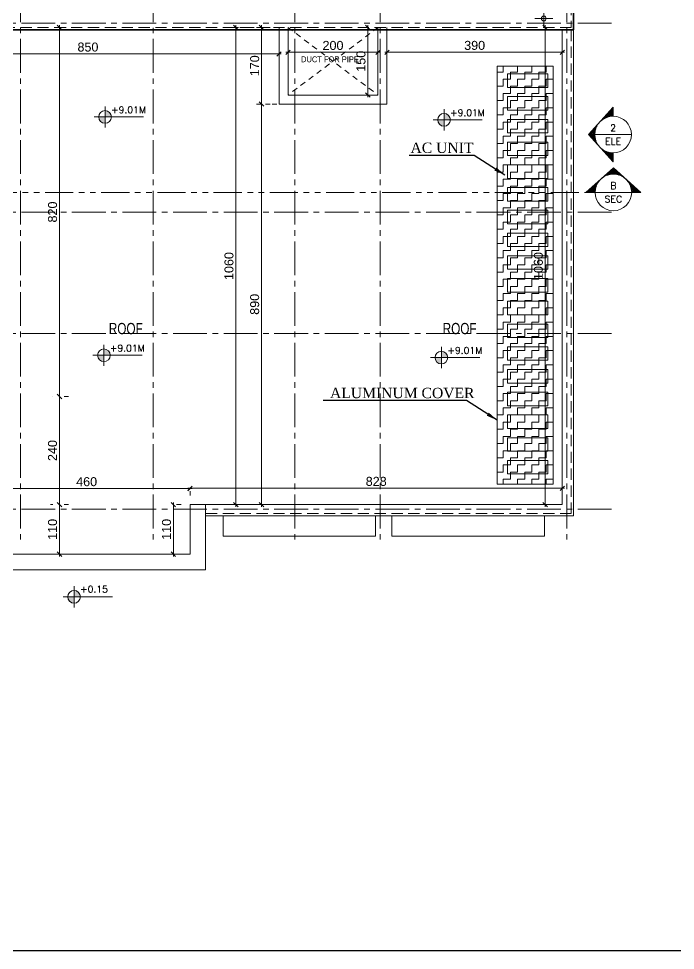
# Model space of a CAD drawing. Header units: millimetres. Extents: x -11627 to -10952, y 10244 to 10588.
# Drawn here: x -11173.92 to -11159.31, y 10440.52 to 10461.22 of the extents above; entities that cross this region are included whole.
import ezdxf
from ezdxf.enums import TextEntityAlignment as Align

# ---------------------------------------------------------------- set-up
doc = ezdxf.new("R2010")
doc.units = ezdxf.units.MM
doc.header["$PDMODE"] = 35
for name, pattern in [('DOT', [0.25, 0, -0.25]), ('GROUND FLOOR XREF - option 3$0$FATHER FR$0$CENTER2', [1.125, 0.75, -0.125, 0.125, -0.125]), ('HIDDEN', [0.375, 0.25, -0.125]), ('HIDDEN2', [0.1875, 0.125, -0.0625]), ('PHANTOM2', [1.25, 0.625, -0.125, 0.125, -0.125, 0.125, -0.125])]:
    doc.linetypes.add(name, pattern=pattern)
doc.layers.get('0').update_dxf_attribs({"lineweight": 5})
doc.layers.get('DEFPOINTS').update_dxf_attribs({"lineweight": 5})
doc.layers.add('A-ARROW', color=1, linetype='Continuous')
doc.layers.add('A-SECTION LINE', color=230, linetype='GROUND FLOOR XREF - option 3$0$FATHER FR$0$CENTER2')
for name, color, linetype, lineweight in [('A-AXIS LINE', 8, 'GROUND FLOOR XREF - option 3$0$FATHER FR$0$CENTER2', 0), ('A-GEN DIMS INTERNAL', 86, 'Continuous', 5), ('A-LEVEL TAG', 23, 'Continuous', 9), ('A-STAIR HIDDEN', 251, 'HIDDEN', 9), ('A-TEXT', 3, 'Continuous', 13), ('BORDER A1', 7, 'Continuous', 100), ('CIRCLE', 57, 'Continuous', 5), ('DIM IN', 191, 'Continuous', 5), ('hidden', 251, 'HIDDEN2', 5), ('SECTION', 3, 'PHANTOM2', 5), ('STAIR', 34, 'Continuous', 5), ('SYMBOLS LEVEL', 233, 'Continuous', 5), ('Title Block', 7, 'Continuous', 0), ('WALLS', 4, 'Continuous', 35)]:
    doc.layers.add(name, color=color, linetype=linetype, lineweight=lineweight)
doc.styles.add('GROUND FLOOR XREF - option 3$0$STYLE1', font='arial.ttf', dxfattribs={"height": 0.2})
doc.styles.add('Section-Numbers', font='ROMANS.shx', dxfattribs={"height": 0.1875})
doc.styles.add('SIMPLEX', font='romans.shx', dxfattribs={"width": 0.75})
doc.styles.add('STYLE2', font='times.ttf', dxfattribs={"height": 0.25})
doc.styles.add('T20-200', font='ROMANS.SHX', dxfattribs={"height": 0.4})
doc.styles.add('TEXTS', font='arial.ttf', dxfattribs={"width": 0.8})
doc.dimstyles.new('D100', dxfattribs={"dimtxt": 0.2, "dimasz": 0.1, "dimexe": 0.18, "dimexo": 0.0625, "dimgap": 0.1, "dimtad": 1, "dimzin": 0, "dimdsep": 46, "dimtxsty": 'SIMPLEX', "dimblk": 'DOT1', "dimcen": 0.1, "dimse1": 1, "dimse2": 1, "dimclrd": 256, "dimclre": 256, "dimclrt": 256, "dimadec": 0, "dimazin": 0, "dimtfac": 5, "dimtix": 1, "dimtmove": 2, "dimatfit": 3, "dimfxl": 1, "dimtolj": 1, "dimtzin": 0, "dimlwd": -1, "dimlwe": -1, "dimarcsym": 0})
doc.dimstyles.new('DIM 100', dxfattribs={"dimtxt": 0.2, "dimasz": 0.1, "dimexe": 0.15, "dimexo": 0.2, "dimgap": 0.05, "dimtad": 1, "dimdec": 0, "dimlfac": 100, "dimzin": 1, "dimdsep": 46, "dimtxsty": 'GROUND FLOOR XREF - option 3$0$STYLE1', "dimblk": 'OBLIQUE', "dimcen": 0.02, "dimdle": 0.05, "dimclrd": 256, "dimclre": 6, "dimclrt": 3, "dimadec": 1, "dimazin": 0, "dimtfac": 0.9, "dimtdec": 0, "dimtix": 1, "dimtofl": 0, "dimtmove": 2, "dimatfit": 3, "dimldrblk": 'ARCHTICK', "dimfxl": 1, "dimtolj": 1, "dimtzin": 12, "dimlwd": -1, "dimlwe": -1, "dimarcsym": 0})

# ---------------------------------------------------------------- blocks, each defined once
blk = doc.blocks.new('ADM FRAME-A2')
at = {"layer": 'BORDER A1', "lineweight": 25}
blk.add_lwpolyline([(-58.529, 2.457), (-11.557, 2.457), (-11.557, 40.943), (-58.529, 40.943)], close=True, dxfattribs=at)
blk = doc.blocks.new('DDW')
at = {"layer": 'SYMBOLS LEVEL'}
h = blk.add_hatch(color=256, dxfattribs=at)
edge = h.paths.add_edge_path()
edge.add_line((-11621.43, 10035.115), (-11621.43, 10034.975))
edge.add_line((-11621.43, 10034.975), (-11621.289, 10034.975))
edge.add_arc((-11621.43, 10034.975), 0.141, 0, 90)
edge = h.paths.add_edge_path()
edge.add_line((-11621.43, 10034.834), (-11621.43, 10034.975))
edge.add_line((-11621.43, 10034.975), (-11621.571, 10034.975))
edge.add_arc((-11621.43, 10034.975), 0.141, 180, 270)
for p, q in [((-11621.43, 10034.74), (-11621.43, 10035.209)), ((-11621.674, 10034.975), (-11620.58, 10034.975))]:
    blk.add_line(p, q, dxfattribs=at)
blk.add_circle((-11621.43, 10034.975), 0.141, dxfattribs=at)
blk = doc.blocks.new('_Oblique')
at = {"color": 0, "linetype": 'ByBlock', "lineweight": -2}
blk.add_line((-0.5, -0.5), (0.5, 0.5), dxfattribs=at)
blk = doc.blocks.new('*D80')
at = {"layer": 'A-GEN DIMS INTERNAL', "color": 6, "linetype": 'DOT', "transparency": 16777216}
for p, q in [((-11167.928, 10460.826), (-11167.928, 10460.325)), ((-11165.928, 10460.826), (-11165.928, 10460.325))]:
    blk.add_line(p, q, dxfattribs=at)
at = {"layer": 'A-GEN DIMS INTERNAL', "transparency": 16777216}
blk.add_line((-11167.978, 10460.475), (-11165.878, 10460.475), dxfattribs=at)
at = {"layer": 'DEFPOINTS', "color": 0, "transparency": 16777216}
for p in [(-11167.928, 10461.026), (-11165.928, 10461.026), (-11165.928, 10460.475)]:
    blk.add_point(p, dxfattribs=at)
at = {"layer": 'A-GEN DIMS INTERNAL', "transparency": 16777216, "xscale": 0.1, "yscale": 0.1, "zscale": 0.1, "rotation": 180}
blk.add_blockref('_Oblique', (-11167.928, 10460.475), dxfattribs=at)
at = {"layer": 'A-GEN DIMS INTERNAL', "transparency": 16777216, "xscale": 0.1, "yscale": 0.1, "zscale": 0.1}
blk.add_blockref('_Oblique', (-11165.928, 10460.475), dxfattribs=at)
at = {"layer": 'A-GEN DIMS INTERNAL', "color": 3, "transparency": 16777216, "insert": (-11166.928, 10460.627), "char_height": 0.2, "attachment_point": 5, "style": 'GROUND FLOOR XREF - option 3$0$STYLE1'}
blk.add_mtext('\\A1;200', dxfattribs=at)
blk = doc.blocks.new('_ArchTick')
at = {"color": 0, "linetype": 'ByBlock', "const_width": 0.15}
blk.add_lwpolyline([(-0.5, -0.5), (0.5, 0.5)], dxfattribs=at)
blk = doc.blocks.new('*D81')
at = {"layer": 'A-GEN DIMS INTERNAL', "transparency": 16777216}
blk.add_line((-11166.153, 10459.476), (-11166.153, 10461.076), dxfattribs=at)
at = {"layer": 'A-GEN DIMS INTERNAL', "color": 6, "linetype": 'DOT', "transparency": 16777216}
for p, q in [((-11166.128, 10461.026), (-11166.303, 10461.026)), ((-11166.128, 10459.526), (-11166.303, 10459.526))]:
    blk.add_line(p, q, dxfattribs=at)
at = {"layer": 'DEFPOINTS', "color": 0, "transparency": 16777216}
for p in [(-11166.153, 10461.026), (-11165.928, 10461.026), (-11165.928, 10459.526)]:
    blk.add_point(p, dxfattribs=at)
at = {"layer": 'A-GEN DIMS INTERNAL', "transparency": 16777216, "xscale": 0.1, "yscale": 0.1, "zscale": 0.1}
for p, rotation in [((-11166.153, 10461.026), 90), ((-11166.153, 10459.526), 270)]:
    blk.add_blockref('_Oblique', p, dxfattribs=dict(at, rotation=rotation))
at = {"layer": 'A-GEN DIMS INTERNAL', "color": 3, "transparency": 16777216, "insert": (-11166.305, 10460.276), "char_height": 0.2, "attachment_point": 5, "rotation": 90, "style": 'GROUND FLOOR XREF - option 3$0$STYLE1'}
blk.add_mtext('\\A1;150', dxfattribs=at)
blk = doc.blocks.new('TGTGTGTGTGTGTG')
at = {"layer": 'A-AXIS LINE'}
for p, q in [((-11387.037, 10474.272), (-11387.037, 10449.612)), ((-11384.087, 10474.272), (-11384.087, 10449.612)), ((-11380.938, 10474.272), (-11380.938, 10449.612)), ((-11379.038, 10474.272), (-11379.038, 10449.612)), ((-11374.887, 10474.272), (-11374.887, 10449.612)), ((-11398.267, 10461.126), (-11373.892, 10461.126)), ((-11398.267, 10456.926), (-11373.892, 10456.926)), ((-11398.267, 10454.226), (-11373.892, 10454.226)), ((-11398.267, 10450.326), (-11373.892, 10450.326))]:
    blk.add_line(p, q, dxfattribs=at)
blk = doc.blocks.new('*D86')
at = {"layer": 'A-GEN DIMS INTERNAL', "transparency": 16777216}
blk.add_line((-11162.208, 10461.076), (-11162.208, 10450.376), dxfattribs=at)
at = {"layer": 'A-GEN DIMS INTERNAL', "color": 6, "linetype": 'DOT', "transparency": 16777216}
for p, q in [((-11162.028, 10461.026), (-11162.358, 10461.026)), ((-11162.028, 10450.426), (-11162.358, 10450.426))]:
    blk.add_line(p, q, dxfattribs=at)
at = {"layer": 'DEFPOINTS', "color": 0, "transparency": 16777216}
for p in [(-11161.828, 10461.026), (-11162.208, 10450.426), (-11161.828, 10450.426)]:
    blk.add_point(p, dxfattribs=at)
at = {"layer": 'A-GEN DIMS INTERNAL', "transparency": 16777216, "xscale": 0.1, "yscale": 0.1, "zscale": 0.1}
for p, rotation in [((-11162.208, 10461.026), 90), ((-11162.208, 10450.426), 270)]:
    blk.add_blockref('_Oblique', p, dxfattribs=dict(at, rotation=rotation))
at = {"layer": 'A-GEN DIMS INTERNAL', "color": 3, "transparency": 16777216, "insert": (-11162.36, 10455.726), "char_height": 0.2, "attachment_point": 5, "rotation": 90, "style": 'GROUND FLOOR XREF - option 3$0$STYLE1'}
blk.add_mtext('\\A1;1060', dxfattribs=at)
blk = doc.blocks.new('*D87')
at = {"layer": 'A-GEN DIMS INTERNAL', "color": 6, "linetype": 'DOT', "transparency": 16777216}
for p, q in [((-11170.107, 10450.626), (-11170.107, 10450.938)), ((-11161.828, 10450.626), (-11161.828, 10450.938))]:
    blk.add_line(p, q, dxfattribs=at)
at = {"layer": 'A-GEN DIMS INTERNAL', "transparency": 16777216}
blk.add_line((-11161.778, 10450.788), (-11170.157, 10450.788), dxfattribs=at)
at = {"layer": 'DEFPOINTS', "color": 0, "transparency": 16777216}
for p in [(-11170.107, 10450.788), (-11170.107, 10450.426), (-11161.828, 10450.426)]:
    blk.add_point(p, dxfattribs=at)
at = {"layer": 'A-GEN DIMS INTERNAL', "transparency": 16777216, "xscale": 0.1, "yscale": 0.1, "zscale": 0.1, "rotation": 180}
blk.add_blockref('_Oblique', (-11170.107, 10450.788), dxfattribs=at)
at = {"layer": 'A-GEN DIMS INTERNAL', "transparency": 16777216, "xscale": 0.1, "yscale": 0.1, "zscale": 0.1}
blk.add_blockref('_Oblique', (-11161.828, 10450.788), dxfattribs=at)
at = {"layer": 'A-GEN DIMS INTERNAL', "color": 3, "transparency": 16777216, "insert": (-11165.967, 10450.941), "char_height": 0.2, "attachment_point": 5, "style": 'GROUND FLOOR XREF - option 3$0$STYLE1'}
blk.add_mtext('\\A1;828', dxfattribs=at)
blk = doc.blocks.new('*D91')
at = {"layer": 'A-GEN DIMS INTERNAL', "color": 6, "linetype": 'DOT', "transparency": 16777216}
for p, q in [((-11172.808, 10452.828), (-11173.162, 10452.828)), ((-11172.808, 10450.426), (-11173.162, 10450.426))]:
    blk.add_line(p, q, dxfattribs=at)
at = {"layer": 'A-GEN DIMS INTERNAL', "transparency": 16777216}
blk.add_line((-11173.012, 10452.878), (-11173.012, 10450.376), dxfattribs=at)
at = {"layer": 'DEFPOINTS', "color": 0, "transparency": 16777216}
for p in [(-11172.608, 10452.828), (-11173.012, 10450.426), (-11172.608, 10450.426)]:
    blk.add_point(p, dxfattribs=at)
at = {"layer": 'A-GEN DIMS INTERNAL', "transparency": 16777216, "xscale": 0.1, "yscale": 0.1, "zscale": 0.1}
for p, rotation in [((-11173.012, 10452.828), 90), ((-11173.012, 10450.426), 270)]:
    blk.add_blockref('_Oblique', p, dxfattribs=dict(at, rotation=rotation))
at = {"layer": 'A-GEN DIMS INTERNAL', "color": 3, "transparency": 16777216, "insert": (-11173.165, 10451.627), "char_height": 0.2, "attachment_point": 5, "rotation": 90, "style": 'GROUND FLOOR XREF - option 3$0$STYLE1'}
blk.add_mtext('\\A1;240', dxfattribs=at)
blk = doc.blocks.new('*D95')
at = {"layer": 'A-GEN DIMS INTERNAL', "transparency": 16777216}
blk.add_line((-11176.678, 10460.439), (-11168.078, 10460.439), dxfattribs=at)
at = {"layer": 'A-GEN DIMS INTERNAL', "color": 6, "linetype": 'DOT', "transparency": 16777216}
for p, q in [((-11176.628, 10460.331), (-11176.628, 10460.289)), ((-11168.128, 10460.331), (-11168.128, 10460.289))]:
    blk.add_line(p, q, dxfattribs=at)
at = {"layer": 'DEFPOINTS', "color": 0, "transparency": 16777216}
for p in [(-11176.628, 10460.531), (-11168.128, 10460.531), (-11168.128, 10460.439)]:
    blk.add_point(p, dxfattribs=at)
at = {"layer": 'A-GEN DIMS INTERNAL', "transparency": 16777216, "xscale": 0.1, "yscale": 0.1, "zscale": 0.1, "rotation": 180}
blk.add_blockref('_Oblique', (-11176.628, 10460.439), dxfattribs=at)
at = {"layer": 'A-GEN DIMS INTERNAL', "transparency": 16777216, "xscale": 0.1, "yscale": 0.1, "zscale": 0.1}
blk.add_blockref('_Oblique', (-11168.128, 10460.439), dxfattribs=at)
at = {"layer": 'A-GEN DIMS INTERNAL', "color": 3, "transparency": 16777216, "insert": (-11172.378, 10460.591), "char_height": 0.2, "attachment_point": 5, "style": 'GROUND FLOOR XREF - option 3$0$STYLE1'}
blk.add_mtext('\\A1;850', dxfattribs=at)
blk = doc.blocks.new('*D96')
at = {"layer": 'A-GEN DIMS INTERNAL', "transparency": 16777216}
blk.add_line((-11165.778, 10460.476), (-11161.778, 10460.476), dxfattribs=at)
at = {"layer": 'A-GEN DIMS INTERNAL', "color": 6, "linetype": 'DOT', "transparency": 16777216}
for p, q in [((-11165.728, 10460.341), (-11165.728, 10460.326)), ((-11161.828, 10460.341), (-11161.828, 10460.326))]:
    blk.add_line(p, q, dxfattribs=at)
at = {"layer": 'DEFPOINTS', "color": 0, "transparency": 16777216}
for p in [(-11165.728, 10460.541), (-11161.828, 10460.541), (-11161.828, 10460.476)]:
    blk.add_point(p, dxfattribs=at)
at = {"layer": 'A-GEN DIMS INTERNAL', "transparency": 16777216, "xscale": 0.1, "yscale": 0.1, "zscale": 0.1, "rotation": 180}
blk.add_blockref('_Oblique', (-11165.728, 10460.476), dxfattribs=at)
at = {"layer": 'A-GEN DIMS INTERNAL', "transparency": 16777216, "xscale": 0.1, "yscale": 0.1, "zscale": 0.1}
blk.add_blockref('_Oblique', (-11161.828, 10460.476), dxfattribs=at)
at = {"layer": 'A-GEN DIMS INTERNAL', "color": 3, "transparency": 16777216, "insert": (-11163.778, 10460.628), "char_height": 0.2, "attachment_point": 5, "style": 'GROUND FLOOR XREF - option 3$0$STYLE1'}
blk.add_mtext('\\A1;390', dxfattribs=at)
blk = doc.blocks.new('*D82')
at = {"layer": 'A-GEN DIMS INTERNAL', "transparency": 16777216}
blk.add_line((-11168.517, 10459.276), (-11168.517, 10461.076), dxfattribs=at)
at = {"layer": 'A-GEN DIMS INTERNAL', "color": 6, "linetype": 'DOT', "transparency": 16777216}
for p, q in [((-11168.328, 10461.026), (-11168.667, 10461.026)), ((-11168.328, 10459.326), (-11168.667, 10459.326))]:
    blk.add_line(p, q, dxfattribs=at)
at = {"layer": 'DEFPOINTS', "color": 0, "transparency": 16777216}
for p in [(-11168.517, 10461.026), (-11168.128, 10461.026), (-11168.128, 10459.326)]:
    blk.add_point(p, dxfattribs=at)
at = {"layer": 'A-GEN DIMS INTERNAL', "transparency": 16777216, "xscale": 0.1, "yscale": 0.1, "zscale": 0.1}
for p, rotation in [((-11168.517, 10461.026), 90), ((-11168.517, 10459.326), 270)]:
    blk.add_blockref('_Oblique', p, dxfattribs=dict(at, rotation=rotation))
at = {"layer": 'A-GEN DIMS INTERNAL', "color": 3, "transparency": 16777216, "insert": (-11168.669, 10460.176), "char_height": 0.2, "attachment_point": 5, "rotation": 90, "style": 'GROUND FLOOR XREF - option 3$0$STYLE1'}
blk.add_mtext('\\A1;170', dxfattribs=at)
blk = doc.blocks.new('*D83')
at = {"layer": 'A-GEN DIMS INTERNAL', "transparency": 16777216}
blk.add_line((-11173.012, 10452.778), (-11173.012, 10461.076), dxfattribs=at)
at = {"layer": 'A-GEN DIMS INTERNAL', "color": 6, "linetype": 'DOT', "transparency": 16777216}
for p, q in [((-11172.9, 10461.026), (-11172.862, 10461.026)), ((-11172.9, 10452.828), (-11172.862, 10452.828))]:
    blk.add_line(p, q, dxfattribs=at)
at = {"layer": 'DEFPOINTS', "color": 0, "transparency": 16777216}
for p in [(-11173.1, 10461.026), (-11173.012, 10461.026), (-11173.1, 10452.828)]:
    blk.add_point(p, dxfattribs=at)
at = {"layer": 'A-GEN DIMS INTERNAL', "transparency": 16777216, "xscale": 0.1, "yscale": 0.1, "zscale": 0.1}
for p, rotation in [((-11173.012, 10461.026), 90), ((-11173.012, 10452.828), 270)]:
    blk.add_blockref('_Oblique', p, dxfattribs=dict(at, rotation=rotation))
at = {"layer": 'A-GEN DIMS INTERNAL', "color": 3, "transparency": 16777216, "insert": (-11173.165, 10456.927), "char_height": 0.2, "attachment_point": 5, "rotation": 90, "style": 'GROUND FLOOR XREF - option 3$0$STYLE1'}
blk.add_mtext('\\A1;820', dxfattribs=at)
blk = doc.blocks.new('*D84')
at = {"layer": 'A-GEN DIMS INTERNAL', "color": 6, "linetype": 'DOT', "transparency": 16777216}
for p, q in [((-11167.128, 10459.326), (-11168.667, 10459.326)), ((-11167.128, 10450.426), (-11168.667, 10450.426))]:
    blk.add_line(p, q, dxfattribs=at)
at = {"layer": 'A-GEN DIMS INTERNAL', "transparency": 16777216}
blk.add_line((-11168.517, 10459.376), (-11168.517, 10450.376), dxfattribs=at)
at = {"layer": 'DEFPOINTS', "color": 0, "transparency": 16777216}
for p in [(-11166.928, 10459.326), (-11168.517, 10450.426), (-11166.928, 10450.426)]:
    blk.add_point(p, dxfattribs=at)
at = {"layer": 'A-GEN DIMS INTERNAL', "transparency": 16777216, "xscale": 0.1, "yscale": 0.1, "zscale": 0.1}
for p, rotation in [((-11168.517, 10459.326), 90), ((-11168.517, 10450.426), 270)]:
    blk.add_blockref('_Oblique', p, dxfattribs=dict(at, rotation=rotation))
at = {"layer": 'A-GEN DIMS INTERNAL', "color": 3, "transparency": 16777216, "insert": (-11168.669, 10454.876), "char_height": 0.2, "attachment_point": 5, "rotation": 90, "style": 'GROUND FLOOR XREF - option 3$0$STYLE1'}
blk.add_mtext('\\A1;890', dxfattribs=at)
blk = doc.blocks.new('*D85')
at = {"layer": 'A-GEN DIMS INTERNAL', "transparency": 16777216}
blk.add_line((-11169.089, 10461.076), (-11169.089, 10450.376), dxfattribs=at)
at = {"layer": 'A-GEN DIMS INTERNAL', "color": 6, "linetype": 'DOT', "transparency": 16777216}
for p, q in [((-11168.328, 10461.026), (-11169.239, 10461.026)), ((-11168.328, 10450.426), (-11169.239, 10450.426))]:
    blk.add_line(p, q, dxfattribs=at)
at = {"layer": 'DEFPOINTS', "color": 0, "transparency": 16777216}
for p in [(-11168.128, 10461.026), (-11169.089, 10450.426), (-11168.128, 10450.426)]:
    blk.add_point(p, dxfattribs=at)
at = {"layer": 'A-GEN DIMS INTERNAL', "transparency": 16777216, "xscale": 0.1, "yscale": 0.1, "zscale": 0.1}
for p, rotation in [((-11169.089, 10461.026), 90), ((-11169.089, 10450.426), 270)]:
    blk.add_blockref('_Oblique', p, dxfattribs=dict(at, rotation=rotation))
at = {"layer": 'A-GEN DIMS INTERNAL', "color": 3, "transparency": 16777216, "insert": (-11169.241, 10455.726), "char_height": 0.2, "attachment_point": 5, "rotation": 90, "style": 'GROUND FLOOR XREF - option 3$0$STYLE1'}
blk.add_mtext('\\A1;1060', dxfattribs=at)
blk = doc.blocks.new('*D99')
at = {"layer": 'A-GEN DIMS INTERNAL', "color": 6, "linetype": 'DOT', "transparency": 16777216}
for p, q in [((-11174.707, 10450.626), (-11174.707, 10450.932)), ((-11170.107, 10450.626), (-11170.107, 10450.932))]:
    blk.add_line(p, q, dxfattribs=at)
at = {"layer": 'A-GEN DIMS INTERNAL', "transparency": 16777216}
blk.add_line((-11174.757, 10450.782), (-11170.057, 10450.782), dxfattribs=at)
at = {"layer": 'DEFPOINTS', "color": 0, "transparency": 16777216}
for p in [(-11170.107, 10450.782), (-11174.707, 10450.426), (-11170.107, 10450.426)]:
    blk.add_point(p, dxfattribs=at)
at = {"layer": 'A-GEN DIMS INTERNAL', "transparency": 16777216, "xscale": 0.1, "yscale": 0.1, "zscale": 0.1, "rotation": 180}
blk.add_blockref('_Oblique', (-11174.707, 10450.782), dxfattribs=at)
at = {"layer": 'A-GEN DIMS INTERNAL', "transparency": 16777216, "xscale": 0.1, "yscale": 0.1, "zscale": 0.1}
blk.add_blockref('_Oblique', (-11170.107, 10450.782), dxfattribs=at)
at = {"layer": 'A-GEN DIMS INTERNAL', "color": 3, "transparency": 16777216, "insert": (-11172.407, 10450.934), "char_height": 0.2, "attachment_point": 5, "style": 'GROUND FLOOR XREF - option 3$0$STYLE1'}
blk.add_mtext('\\A1;460', dxfattribs=at)
blk = doc.blocks.new('*D97')
at = {"layer": 'A-GEN DIMS INTERNAL', "color": 6, "linetype": 'DOT', "transparency": 16777216}
for p, q in [((-11170.307, 10450.426), (-11170.628, 10450.426)), ((-11170.307, 10449.326), (-11170.628, 10449.326))]:
    blk.add_line(p, q, dxfattribs=at)
at = {"layer": 'A-GEN DIMS INTERNAL', "transparency": 16777216}
blk.add_line((-11170.478, 10449.276), (-11170.478, 10450.476), dxfattribs=at)
at = {"layer": 'DEFPOINTS', "color": 0, "transparency": 16777216}
for p in [(-11170.478, 10450.426), (-11170.107, 10450.426), (-11170.107, 10449.326)]:
    blk.add_point(p, dxfattribs=at)
at = {"layer": 'A-GEN DIMS INTERNAL', "transparency": 16777216, "xscale": 0.1, "yscale": 0.1, "zscale": 0.1}
for p, rotation in [((-11170.478, 10450.426), 90), ((-11170.478, 10449.326), 270)]:
    blk.add_blockref('_Oblique', p, dxfattribs=dict(at, rotation=rotation))
at = {"layer": 'A-GEN DIMS INTERNAL', "color": 3, "transparency": 16777216, "insert": (-11170.631, 10449.876), "char_height": 0.2, "attachment_point": 5, "rotation": 90, "style": 'GROUND FLOOR XREF - option 3$0$STYLE1'}
blk.add_mtext('\\A1;110', dxfattribs=at)
blk = doc.blocks.new('*D98')
at = {"layer": 'A-GEN DIMS INTERNAL', "color": 6, "linetype": 'DOT', "transparency": 16777216}
for p, q in [((-11173.212, 10450.426), (-11173.162, 10450.426)), ((-11173.212, 10449.326), (-11173.162, 10449.326))]:
    blk.add_line(p, q, dxfattribs=at)
at = {"layer": 'A-GEN DIMS INTERNAL', "transparency": 16777216}
blk.add_line((-11173.012, 10450.476), (-11173.012, 10449.276), dxfattribs=at)
at = {"layer": 'DEFPOINTS', "color": 0, "transparency": 16777216}
for p in [(-11173.012, 10450.426), (-11173.012, 10449.326), (-11173.012, 10449.326)]:
    blk.add_point(p, dxfattribs=at)
at = {"layer": 'A-GEN DIMS INTERNAL', "transparency": 16777216, "xscale": 0.1, "yscale": 0.1, "zscale": 0.1}
for p, rotation in [((-11173.012, 10450.426), 90), ((-11173.012, 10449.326), 270)]:
    blk.add_blockref('_Oblique', p, dxfattribs=dict(at, rotation=rotation))
at = {"layer": 'A-GEN DIMS INTERNAL', "color": 3, "transparency": 16777216, "insert": (-11173.165, 10449.876), "char_height": 0.2, "attachment_point": 5, "rotation": 90, "style": 'GROUND FLOOR XREF - option 3$0$STYLE1'}
blk.add_mtext('\\A1;110', dxfattribs=at)
blk = doc.blocks.new('TTGTGTG')
at = {"layer": 'STAIR'}
for p, q in [((-11225.514, 10451.209, -5.564), (-11225.514, 10450.76, -5.564)), ((-11222.123, 10451.209, -5.564), (-11222.123, 10450.76, -5.564)), ((-11222.123, 10450.76), (-11225.514, 10450.76))]:
    blk.add_line(p, q, dxfattribs=at)
blk = doc.blocks.new('DOT1')
at = {"color": 0}
for p, q in [((0, -2), (0, 2)), ((-2, 0), (2, 0))]:
    blk.add_line(p, q, dxfattribs=at)
blk.add_circle((0, 0), 0.54, dxfattribs=at)
blk = doc.blocks.new('*D108')
at = {"layer": 'DEFPOINTS', "color": 0, "transparency": 16777216}
for p in [(-11161.828, 10472.226), (-11162.241, 10461.226), (-11161.828, 10461.226)]:
    blk.add_point(p, dxfattribs=at)
at = {"layer": 'DIM IN', "transparency": 16777216}
blk.add_line((-11162.241, 10472.126), (-11162.241, 10461.326), dxfattribs=at)
at = {"layer": 'DIM IN', "transparency": 16777216, "xscale": 0.1, "yscale": 0.1, "zscale": 0.1}
for p, rotation in [((-11162.241, 10472.226), 90), ((-11162.241, 10461.226), 270)]:
    blk.add_blockref('DOT1', p, dxfattribs=dict(at, rotation=rotation))
at = {"layer": 'DIM IN', "transparency": 16777216, "insert": (-11162.441, 10466.726), "char_height": 0.2, "attachment_point": 5, "rotation": 90, "style": 'SIMPLEX'}
blk.add_mtext('\\A1;11.00', dxfattribs=at)
blk = doc.blocks.new('*X12')
at = {"color": 0}
for p, q in [((3.92, 7.81), (5.46, 9.35)), ((4.41, 7.96), (4.08, 8.3)), ((4.71, 8.02), (4.27, 8.46)), ((4.43, 7.97), (5.65, 9.19)), ((5.02, 8.06), (4.45, 8.63)), ((5.36, 8.08), (4.64, 8.8)), ((5.73, 8.06), (4.83, 8.96)), ((4.86, 8.04), (5.84, 9.02)), ((6.14, 8), (5.01, 9.13)), ((6.62, 7.87), (5.2, 9.3)), ((5.25, 8.07), (6.02, 8.85)), ((5.59, 8.07), (6.21, 8.68)), ((7.24, 7.61), (5.78, 9.07)), ((5.92, 8.04), (6.4, 8.52)), ((6.22, 7.98), (6.58, 8.35)), ((6.5, 7.91), (6.77, 8.18)), ((-0.17, 4.08), (2, 6.24)), ((1.83, 5.95), (1.65, 6.13)), ((1.96, 6.17), (1.84, 6.29)), ((2.1, 6.39), (2.03, 6.46)), ((2.25, 6.59), (2.21, 6.63)), ((2.41, 6.78), (2.4, 6.79)), ((2.59, 6.96), (2.59, 6.96)), ((2.77, 7.13), (2.77, 7.13)), ((2.97, 7.28), (2.96, 7.29)), ((3.18, 7.43), (3.15, 7.46)), ((3.2, 7.44), (3.82, 8.07)), ((3.4, 7.56), (3.33, 7.63)), ((3.63, 7.68), (3.52, 7.79)), ((3.88, 7.79), (3.71, 7.96)), ((4.14, 7.88), (3.89, 8.13)), ((6.76, 7.82), (6.96, 8.02)), ((7.01, 7.72), (7.14, 7.85)), ((7.25, 7.6), (7.33, 7.68)), ((7.47, 7.47), (7.52, 7.52)), ((7.69, 7.33), (7.7, 7.35)), ((7.89, 7.18), (7.89, 7.18)), ((8.08, 7.02), (8.08, 7.02)), ((8.25, 6.84), (8.26, 6.85)), ((8.42, 6.65), (8.45, 6.68)), ((8.58, 6.46), (8.64, 6.51)), ((8.72, 6.25), (8.82, 6.35)), ((8.85, 6.03), (9.01, 6.18)), ((-0.54, 4.08), (-0.59, 4.12)), ((-0.52, 4.08), (0.48, 5.07)), ((-0.19, 4.08), (-0.4, 4.29)), ((0.17, 4.08), (-0.21, 4.46)), ((0.52, 4.08), (-0.03, 4.62)), ((0.87, 4.08), (0.16, 4.79)), ((0.19, 4.08), (1.63, 5.52)), ((1.23, 4.08), (0.35, 4.96)), ((1.37, 4.29), (0.53, 5.12)), ((0.54, 4.08), (1.47, 5.01)), ((1.4, 4.61), (0.72, 5.29)), ((0.89, 4.08), (1.39, 4.58)), ((1.45, 4.91), (0.91, 5.46)), ((1.52, 5.2), (1.09, 5.62)), ((1.25, 4.08), (1.36, 4.19)), ((1.61, 5.46), (1.28, 5.79)), ((1.71, 5.71), (1.47, 5.96)), ((10.77, 4.08), (8.89, 5.96)), ((8.98, 5.79), (9.2, 6.01)), ((9.08, 5.55), (9.38, 5.85)), ((11.13, 4.08), (9.13, 6.07)), ((10.42, 4.08), (9.16, 5.34)), ((9.17, 5.29), (9.57, 5.68)), ((9.25, 5.01), (9.76, 5.51)), ((10.07, 4.08), (9.29, 4.86)), ((9.31, 4.71), (9.94, 5.35)), ((9.35, 4.4), (10.13, 5.18)), ((9.71, 4.08), (9.35, 4.44)), ((9.38, 4.08), (10.32, 5.01)), ((9.73, 4.08), (10.5, 4.85)), ((10.09, 4.08), (10.69, 4.68)), ((10.44, 4.08), (10.88, 4.51)), ((10.79, 4.08), (11.06, 4.34)), ((11.15, 4.08), (11.25, 4.18))]:
    blk.add_line(p, q, dxfattribs=at)
blk = doc.blocks.new('Section-Right')
at = {"color": 0}
for p, q in [((0, 0.4), (0, 0.6)), ((0, 0.6), (0.537, 0)), ((0.4, 0), (-0.4, 0)), ((0, -0.6), (0.537, 0)), ((0, -0.6), (0, -0.4))]:
    blk.add_line(p, q, dxfattribs=at)
blk.add_circle((0, 0), 0.4, dxfattribs=at)
at = {"color": 0, "xscale": -0.0999999999999979, "yscale": 0.0999999999999979, "zscale": 0.0999999999999979, "rotation": 270}
blk.add_blockref('*X12', (-0.408, -0.536), dxfattribs=at)
at = {"color": 0, "style": 'Section-Numbers'}
for tag, p in [('00', (0, 0.147)), ('0000', (0, -0.147))]:
    blk.add_attdef(tag, text='', height=0.15, dxfattribs=at).set_placement(p, align=Align.MIDDLE_CENTER)
blk = doc.blocks.new('*X11')
at = {"color": 0}
for p, q in [((3.92, 7.81), (5.46, 9.35)), ((4.41, 7.96), (4.08, 8.3)), ((4.71, 8.02), (4.27, 8.46)), ((4.43, 7.97), (5.65, 9.19)), ((5.02, 8.06), (4.45, 8.63)), ((5.36, 8.08), (4.64, 8.8)), ((5.73, 8.06), (4.83, 8.96)), ((4.86, 8.04), (5.84, 9.02)), ((6.14, 8), (5.01, 9.13)), ((6.62, 7.87), (5.2, 9.3)), ((5.25, 8.07), (6.02, 8.85)), ((5.59, 8.07), (6.21, 8.68)), ((7.24, 7.61), (5.78, 9.07)), ((5.92, 8.04), (6.4, 8.52)), ((6.22, 7.98), (6.58, 8.35)), ((6.5, 7.91), (6.77, 8.18)), ((-0.17, 4.08), (2, 6.24)), ((1.83, 5.95), (1.65, 6.13)), ((1.96, 6.17), (1.84, 6.29)), ((2.1, 6.39), (2.03, 6.46)), ((2.25, 6.59), (2.21, 6.63)), ((2.41, 6.78), (2.4, 6.79)), ((2.59, 6.96), (2.59, 6.96)), ((2.77, 7.13), (2.77, 7.13)), ((2.97, 7.28), (2.96, 7.29)), ((3.18, 7.43), (3.15, 7.46)), ((3.2, 7.44), (3.82, 8.07)), ((3.4, 7.56), (3.33, 7.63)), ((3.63, 7.68), (3.52, 7.79)), ((3.88, 7.79), (3.71, 7.96)), ((4.14, 7.88), (3.89, 8.13)), ((6.76, 7.82), (6.96, 8.02)), ((7.01, 7.72), (7.14, 7.85)), ((7.25, 7.6), (7.33, 7.68)), ((7.47, 7.47), (7.52, 7.52)), ((7.69, 7.33), (7.7, 7.35)), ((7.89, 7.18), (7.89, 7.18)), ((8.08, 7.02), (8.08, 7.02)), ((8.25, 6.84), (8.26, 6.85)), ((8.42, 6.65), (8.45, 6.68)), ((8.58, 6.46), (8.64, 6.51)), ((8.72, 6.25), (8.82, 6.35)), ((8.85, 6.03), (9.01, 6.18)), ((-0.54, 4.08), (-0.59, 4.12)), ((-0.52, 4.08), (0.48, 5.07)), ((-0.19, 4.08), (-0.4, 4.29)), ((0.17, 4.08), (-0.21, 4.46)), ((0.52, 4.08), (-0.03, 4.62)), ((0.87, 4.08), (0.16, 4.79)), ((0.19, 4.08), (1.63, 5.52)), ((1.23, 4.08), (0.35, 4.96)), ((1.37, 4.29), (0.53, 5.12)), ((0.54, 4.08), (1.47, 5.01)), ((1.4, 4.61), (0.72, 5.29)), ((0.89, 4.08), (1.39, 4.58)), ((1.45, 4.91), (0.91, 5.46)), ((1.52, 5.2), (1.09, 5.62)), ((1.25, 4.08), (1.36, 4.19)), ((1.61, 5.46), (1.28, 5.79)), ((1.71, 5.71), (1.47, 5.96)), ((10.77, 4.08), (8.89, 5.96)), ((8.98, 5.79), (9.2, 6.01)), ((9.08, 5.55), (9.38, 5.85)), ((11.13, 4.08), (9.13, 6.07)), ((10.42, 4.08), (9.16, 5.34)), ((9.17, 5.29), (9.57, 5.68)), ((9.25, 5.01), (9.76, 5.51)), ((10.07, 4.08), (9.29, 4.86)), ((9.31, 4.71), (9.94, 5.35)), ((9.35, 4.4), (10.13, 5.18)), ((9.71, 4.08), (9.35, 4.44)), ((9.38, 4.08), (10.32, 5.01)), ((9.73, 4.08), (10.5, 4.85)), ((10.09, 4.08), (10.69, 4.68)), ((10.44, 4.08), (10.88, 4.51)), ((10.79, 4.08), (11.06, 4.34)), ((11.15, 4.08), (11.25, 4.18))]:
    blk.add_line(p, q, dxfattribs=at)
blk = doc.blocks.new('Section-Up')
at = {"color": 0}
for p, q in [((-0.6, 0), (0, 0.537)), ((0.6, 0), (0, 0.537)), ((-0.6, 0), (0.6, 0))]:
    blk.add_line(p, q, dxfattribs=at)
blk.add_circle((0, 0), 0.4, dxfattribs=at)
at = {"color": 0, "xscale": 0.1, "yscale": 0.1, "zscale": 0.1}
blk.add_blockref('*X11', (-0.536, -0.408), dxfattribs=at)
at = {"color": 0, "style": 'Section-Numbers'}
for tag, p in [('00', (0, 0.147)), ('0000', (0, -0.147))]:
    blk.add_attdef(tag, text='', height=0.15, dxfattribs=at).set_placement(p, align=Align.MIDDLE_CENTER)
blk = doc.blocks.new('1220')
at = {"layer": 'SECTION'}
blk.add_line((-11271.971, 10187.112), (-11247.238, 10187.112), dxfattribs=at)
at = {"layer": 'CIRCLE'}
ref = blk.add_blockref('Section-Right', (-11246.837, 10188.398), dxfattribs=dict(at, xscale=-1.016, yscale=1.016, zscale=1.016))
ref.add_attrib('00', '2', dxfattribs={"layer": '0', "color": 0, "height": 0.152, "style": 'Section-Numbers'}).set_placement((-11246.837, 10188.548), align=Align.MIDDLE_CENTER)
ref.add_attrib('0000', 'ELE', dxfattribs={"layer": '0', "color": 0, "height": 0.1524, "style": 'Section-Numbers'}).set_placement((-11246.837, 10188.249), align=Align.MIDDLE_CENTER)
at = {"layer": 'CIRCLE', "xscale": 1.016, "yscale": 1.016, "zscale": 1.016}
blk.add_blockref('Section-Up', (-11246.831, 10187.112), dxfattribs=at).add_auto_attribs({'00': 'B', '0000': 'SEC'})
blk = doc.blocks.new('gbfgbfv')
at = {"layer": 'DIM IN', "lineweight": 0}
for points in [[(-11155.813, 10459.997), (-11155.813, 10459.697), (-11154.913, 10459.697), (-11154.913, 10459.997)], [(-11155.813, 10459.491), (-11155.813, 10459.191), (-11154.913, 10459.191), (-11154.913, 10459.491)], [(-11155.813, 10458.986), (-11155.813, 10458.686), (-11154.913, 10458.686), (-11154.913, 10458.986)], [(-11155.813, 10458.481), (-11155.813, 10458.181), (-11154.913, 10458.181), (-11154.913, 10458.481)], [(-11155.813, 10457.975), (-11155.813, 10457.675), (-11154.913, 10457.675), (-11154.913, 10457.975)], [(-11155.813, 10457.47), (-11155.813, 10457.17), (-11154.913, 10457.17), (-11154.913, 10457.47)], [(-11155.813, 10456.965), (-11155.813, 10456.665), (-11154.913, 10456.665), (-11154.913, 10456.965)], [(-11155.813, 10456.459), (-11155.813, 10456.159), (-11154.913, 10456.159), (-11154.913, 10456.459)], [(-11155.813, 10455.954), (-11155.813, 10455.654), (-11154.913, 10455.654), (-11154.913, 10455.954)], [(-11155.813, 10455.449), (-11155.813, 10455.149), (-11154.913, 10455.149), (-11154.913, 10455.449)], [(-11155.813, 10454.943), (-11155.813, 10454.643), (-11154.913, 10454.643), (-11154.913, 10454.943)], [(-11155.813, 10454.438), (-11155.813, 10454.138), (-11154.913, 10454.138), (-11154.913, 10454.438)], [(-11155.813, 10453.933), (-11155.813, 10453.633), (-11154.913, 10453.633), (-11154.913, 10453.933)], [(-11155.813, 10453.427), (-11155.813, 10453.127), (-11154.913, 10453.127), (-11154.913, 10453.427)], [(-11155.813, 10452.922), (-11155.813, 10452.622), (-11154.913, 10452.622), (-11154.913, 10452.922)], [(-11155.813, 10452.417), (-11155.813, 10452.117), (-11154.913, 10452.117), (-11154.913, 10452.417)], [(-11155.813, 10451.911), (-11155.813, 10451.611), (-11154.913, 10451.611), (-11154.913, 10451.911)], [(-11155.813, 10451.406), (-11155.813, 10451.106), (-11154.913, 10451.106), (-11154.913, 10451.406)]]:
    blk.add_lwpolyline(points, close=True, dxfattribs=at)

msp = doc.modelspace()

# ---------------------------------------------------------------- hatches: boundary and pattern name
at = {"layer": 'DIM IN', "lineweight": 0}
h = msp.add_hatch(dxfattribs=at)
h.set_pattern_fill('ZIGZAG', color=256, scale=0.05)
h.set_pattern_definition([(0, (0, 0), (0.15875, 0.15875), [0.15875, -0.15875]), (90, (0.15875, 0), (-0.15875, 0.15875), [0.15875, -0.15875])])
h.paths.add_polyline_path([(-11162.034, 10460.168), (-11163.276, 10460.168), (-11163.276, 10450.877), (-11162.034, 10450.877)])

# ---------------------------------------------------------------- linework, layer by layer
for p, q in [((-11168.128, 10459.326), (-11168.128, 10461.026)), ((-11167.928, 10459.526), (-11167.928, 10461.026)), ((-11165.928, 10459.526), (-11165.928, 10461.026)), ((-11165.728, 10459.326), (-11165.728, 10461.026)), ((-11161.828, 10460.976), (-11161.828, 10450.426)), ((-11161.578, 10461.026), (-11161.578, 10450.176)), ((-11165.928, 10459.526), (-11167.928, 10459.526)), ((-11165.728, 10459.326), (-11168.128, 10459.326)), ((-11161.828, 10450.426), (-11170.107, 10450.426)), ((-11170.107, 10449.326), (-11170.107, 10450.426)), ((-11169.76, 10448.979), (-11169.76, 10450.426)), ((-11161.578, 10450.176), (-11169.76, 10450.176)), ((-11174.707, 10449.326), (-11170.107, 10449.326)), ((-11169.76, 10448.979), (-11175.053, 10448.979))]:
    msp.add_line(p, q)
at = {"layer": 'A-STAIR HIDDEN'}
for p, q in [((-11161.628, 10472.426), (-11161.628, 10461.026)), ((-11161.628, 10461.026), (-11183.128, 10461.026)), ((-11161.628, 10460.976), (-11161.628, 10450.226)), ((-11161.628, 10450.226), (-11169.76, 10450.226))]:
    msp.add_line(p, q, dxfattribs=at)
at = {"layer": 'DIM IN'}
msp.add_lwpolyline([(-11162.034, 10460.168), (-11163.276, 10460.168), (-11163.276, 10450.877), (-11162.034, 10450.877)], close=True, dxfattribs=at)
at = {"layer": 'hidden'}
for p, q in [((-11167.928, 10461.026), (-11165.928, 10459.526)), ((-11165.928, 10461.026), (-11167.928, 10459.526))]:
    msp.add_line(p, q, dxfattribs=at)
at = {"layer": 'WALLS'}
for p, q in [((-11161.578, 10472.476), (-11161.578, 10460.976)), ((-11161.578, 10460.976), (-11183.178, 10460.976))]:
    msp.add_line(p, q, dxfattribs=at)

# ---------------------------------------------------------------- block references
at = {"layer": 'A-LEVEL TAG', "ltscale": 0.3}
for p in [(449.434, 424.064), (456.972, 424), (449.406, 418.77), (456.914, 418.719)]:
    msp.add_blockref('DDW', p, dxfattribs=at)
at = {"layer": 'A-SECTION LINE'}
msp.add_blockref('1220', (86.139, 270.25), dxfattribs=at)
at = {"layer": 'DIM IN'}
for name, p in [('TGTGTGTGTGTGTG', (213.159, 0)), ('gbfgbfv', (-7.234, 0)), ('TTGTGTG', (56.14, -1.034, -0.002)), ('TTGTGTG', (59.897, -1.034))]:
    msp.add_blockref(name, p, dxfattribs=at)
at = {"layer": 'STAIR', "ltscale": 0.3}
msp.add_blockref('DDW', (448.745, 413.402), dxfattribs=at)
at = {"layer": 'Title Block'}
msp.add_blockref('ADM FRAME-A2', (-11134.914, 10438.065), dxfattribs=at)

# ---------------------------------------------------------------- texts
at = {"layer": 'A-LEVEL TAG', "char_height": 0.15, "width": 0.6675, "attachment_point": 1, "style": 'T20-200'}
for insert in [(-11171.862, 10459.272), (-11164.324, 10459.208), (-11171.89, 10453.978), (-11164.382, 10453.927)]:
    msp.add_mtext('+9.01M', dxfattribs=dict(at, insert=insert))
at = {"layer": 'A-TEXT'}
for s, height, style, width, p in [('DUCT FOR PIPE ', 0.13, 'TEXTS', 0.8, (-11167.637, 10460.255)), ('ROOF ', 0.2494, 'GROUND FLOOR XREF - option 3$0$STYLE1', 0.75, (-11171.914, 10454.213)), ('ROOF ', 0.2494, 'GROUND FLOOR XREF - option 3$0$STYLE1', 0.75, (-11164.489, 10454.213))]:
    msp.add_text(s, height=height, dxfattribs=dict(at, style=style, width=width)).set_placement(p)
at = {"layer": 'A-TEXT', "style": 'STYLE2'}
for s, p in [('AC UNIT ', (-11165.204, 10458.239)), ('ALUMINUM COVER   ', (-11166.995, 10452.791))]:
    msp.add_text(s, height=0.23, dxfattribs=at).set_placement(p)
at = {"layer": 'SYMBOLS LEVEL', "insert": (-11172.551, 10448.622), "char_height": 0.15, "width": 0.6675, "attachment_point": 1, "style": 'T20-200'}
msp.add_mtext('+0.15', dxfattribs=at)

# ---------------------------------------------------------------- dimensions: what is measured, and where the dimension line sits
at = {"layer": 'A-GEN DIMS INTERNAL'}
for base, p1, p2, picture, middle in [((-11173.012, 10461.026), (-11173.1, 10452.828), (-11173.1, 10461.026), '*D83', (-11173.165, 10456.927)), ((-11169.089, 10450.426), (-11168.128, 10461.026), (-11168.128, 10450.426), '*D85', (-11169.241, 10455.726)), ((-11168.517, 10461.026), (-11168.128, 10459.326), (-11168.128, 10461.026), '*D82', (-11168.669, 10460.176)), ((-11166.153, 10461.026), (-11165.928, 10459.526), (-11165.928, 10461.026), '*D81', (-11166.305, 10460.276)), ((-11162.208, 10450.426), (-11161.828, 10461.026), (-11161.828, 10450.426), '*D86', (-11162.36, 10455.726)), ((-11168.517, 10450.426), (-11166.928, 10459.326), (-11166.928, 10450.426), '*D84', (-11168.669, 10454.876)), ((-11173.012, 10450.426), (-11172.608, 10452.828), (-11172.608, 10450.426), '*D91', (-11173.165, 10451.627)), ((-11173.012, 10449.326), (-11173.012, 10450.426), (-11173.012, 10449.326), '*D98', (-11173.165, 10449.876)), ((-11170.478, 10450.426), (-11170.107, 10449.326), (-11170.107, 10450.426), '*D97', (-11170.631, 10449.876))]:
    dim = msp.add_linear_dim(base=base, p1=p1, p2=p2, angle=90, dimstyle='DIM 100', dxfattribs=at)
    dim.commit()
    dim.dimension.update_dxf_attribs({"geometry": picture, "text_midpoint": middle})
for base, p1, p2, picture, middle in [((-11165.928, 10460.475), (-11167.928, 10461.026), (-11165.928, 10461.026), '*D80', (-11166.928, 10460.627)), ((-11168.128, 10460.439), (-11176.628, 10460.531), (-11168.128, 10460.531), '*D95', (-11172.378, 10460.591)), ((-11161.828, 10460.476), (-11165.728, 10460.541), (-11161.828, 10460.541), '*D96', (-11163.778, 10460.628)), ((-11170.107, 10450.782), (-11174.707, 10450.426), (-11170.107, 10450.426), '*D99', (-11172.407, 10450.934)), ((-11170.107, 10450.788), (-11161.828, 10450.426), (-11170.107, 10450.426), '*D87', (-11165.967, 10450.941))]:
    dim = msp.add_linear_dim(base=base, p1=p1, p2=p2, dimstyle='DIM 100', dxfattribs=at)
    dim.commit()
    dim.dimension.update_dxf_attribs({"geometry": picture, "text_midpoint": middle})
at = {"layer": 'DIM IN'}
dim = msp.add_linear_dim(base=(-11162.241, 10461.226), p1=(-11161.828, 10472.226), p2=(-11161.828, 10461.226), angle=90, dimstyle='D100', dxfattribs=at)
dim.commit()
dim.dimension.update_dxf_attribs({"geometry": '*D108', "text_midpoint": (-11162.441, 10466.726)})

# ---------------------------------------------------------------- leaders
at = {"layer": 'A-ARROW'}
for points in [[(-11163.107, 10457.749), (-11163.787, 10458.186), (-11165.235, 10458.186)], [(-11163.276, 10452.301), (-11163.957, 10452.738), (-11167.145, 10452.738)]]:
    msp.add_leader(points, dimstyle='D100', override={"dimasz": 0.25, "dimgap": 0.1, "dimtad": 0}, dxfattribs=at)

doc.saveas('drawing.dxf')
